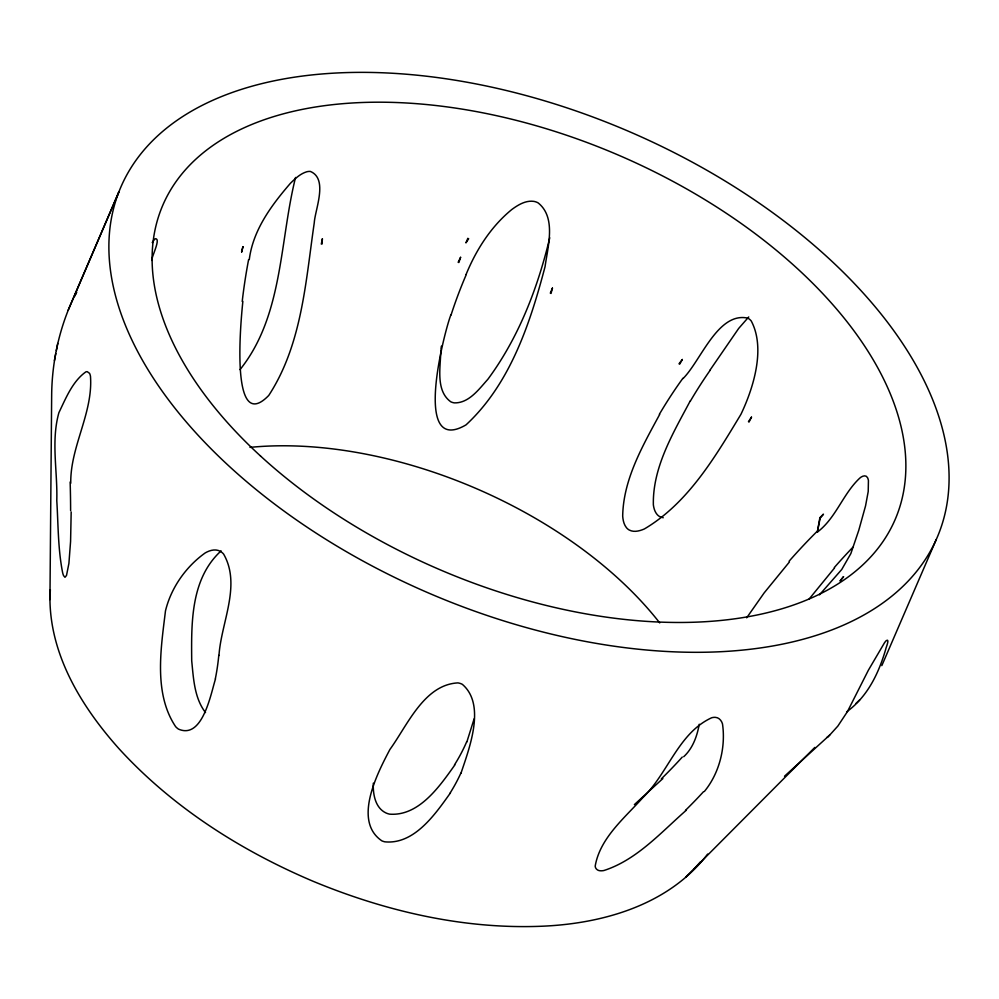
<?xml version="1.0" encoding="UTF-8"?>
<svg xmlns="http://www.w3.org/2000/svg" width="999" height="999" viewBox="0 0 999 999"><rect width="100%" height="100%" fill="white"/><g stroke="black" fill="none" stroke-linecap="round" stroke-linejoin="round"><path stroke-width="1.5" d="M70.754 483.266C70.192 446.603 93.144 413.174 90.484 376.336A11.563 4.058 -83.5 0 0 89.523 373.326L87.275 371.69A24.076 8.417 -83.4 0 0 85.802 371.915C72.452 381.443 65.859 398.276 58.916 412.624C50.837 441.146 57.692 471.416 56.781 500.599C58.279 524.612 57.917 549.013 62.637 572.702A10.964 1.811 82.9 0 0 63.549 575.599L64.985 577.297L66.508 575.449L68.906 563.424L70.579 541.458L71.179 511.95M707.654 854.07C669.28 904.47 604.02 923.401 543.256 926.173C464.523 929.669 386.014 911.438 313.561 881.468C240.821 850.686 172.402 807.18 118.893 748.588C82.18 707.467 50.549 656.343 49.95 599.587L51.661 395.567C51.886 363.037 58.804 330.544 72.165 300.874L118.856 191.97L68.207 310.19M373.326 783.154C372.827 793.83 375.1 807.766 385.864 812.899A10.964 6.556 13.5 0 0 389.66 814.16C419.118 816.345 439.822 786.051 454.832 764.972M49.95 599.587L50.35 589.722M440.809 350.424C440.659 366.471 435.277 390.497 450.674 401.723A10.964 10.452 -3.4 0 0 454.508 402.884C469.093 403.171 479.083 388.973 487.812 379.358C518.731 337.587 537.724 288.024 549.762 237.762M242.857 301.348C242.008 310.289 228.047 437.387 268.756 395.442C302.035 344.405 305.682 281.418 314.26 222.802C315.035 209.59 328.409 178.958 310.439 171.466A11.563 7.03 -38.1 0 0 306.643 171.816C300.162 173.789 295.117 178.696 290.397 183.317C271.516 205.182 252.997 230.045 249.275 259.565M218.968 655.519C221.091 622.602 241.521 585.164 223.601 554.058A11.563 8.254 64.9 0 0 220.28 551.336C215.509 548.588 209.628 550.349 205.207 552.922C185.939 566.645 171.054 587.787 165.472 610.901C161.001 648.276 153.384 693.343 175.637 726.66A10.964 5.607 54.2 0 0 178.471 729.108C202.735 739.772 210.939 693.231 215.484 678.97M441.009 348.988L441.408 346.104M295.542 177.46C279.47 241.708 283.216 315.759 240.022 369.618M817.319 532.155L819.879 517.657L823.463 514.16L820.154 518.169L817.319 532.155C836.138 517.882 842.856 493.906 859.777 478.121C861.687 476.273 865.883 474.375 867.482 477.609A11.563 4.396 -80.9 0 1 868.431 480.619L868.218 491.508L865.559 505.856L858.765 530.332L850.848 553.596L841.745 569.467L819.48 594.83M54.408 360.614L55.794 353.521M56.331 350.574L57.73 343.456M474.138 718.793L466.87 741.895M699.25 724.225C697.09 736.201 692.856 748.251 683.703 756.73M450.874 314.922C445.604 327.46 410.826 457.08 466.021 424.875C510.189 383.966 530.119 323.476 545.067 266.621C547.727 247.065 556.568 217.507 538.099 202.872A11.563 9.628 8.3 0 0 533.716 201.361C525.611 200.25 518.056 204.92 511.813 209.503C491.046 226.486 476.223 249.762 466.108 274.4M151.885 260.439C150.849 258.054 161.601 237.974 155.207 238.749A11.563 1.798 -62.5 0 0 153.446 240.821L152.235 242.595M460.964 773.263C469.318 748.239 486.163 704.695 462.325 684.327A11.563 9.253 9.4 0 0 457.904 682.891C424.038 684.677 407.43 725.324 389.922 749.45C377.747 772.552 352.397 820.878 381.868 840.846A10.902 6.469 13.5 0 0 384.89 841.832C414.435 844.717 435.439 813.885 450.449 792.881M936.263 539.51A444.155 251.573 23.2 0 1 236.139 472.539A444.155 251.573 23.2 0 1 414.548 74.95A444.155 251.573 23.2 0 1 936.263 539.51L881.817 665.634M76.224 292.919L74.575 296.166L76.736 292.257M659.652 414.46C642.644 445.941 623.276 479.395 622.689 516.133C623.001 520.154 623.826 524.388 626.398 527.609A10.964 9.54 87 0 0 629.233 530.019C633.978 532.579 639.672 530.956 644.293 528.995C688.161 503.134 715.259 456.768 740.946 414.298C753.571 387.812 765.758 348.226 751.236 320.966A11.563 8.616 67.5 0 0 747.939 318.169C717.919 311.388 700.986 360.651 683.079 378.521M690.234 400.936C673.176 433.042 652.534 467.295 653.358 504.845C653.821 508.266 654.795 511.788 657.092 514.46A10.964 9.553 87.4 0 0 660.002 516.745L663.224 517.744M846.64 711.85C867.507 696.79 878.745 673.276 885.751 649.138C885.663 648.264 890.221 638.199 886.338 640.559A11.563 1.449 -60 0 0 884.552 642.682L868.393 670.192L847.477 711.538L837.849 726.086L829.719 735.064L784.527 776.211M746.678 617.807L764.148 592.907L789.447 561.925M709.977 370.167L738.673 328.446L748.75 316.933M809.202 598.95L834.527 567.956M704.307 791.545C719.455 773.214 725.886 747.177 722.489 723.863C721.565 720.666 719.018 717.557 715.471 717.369A11.563 6.656 -35.3 0 0 711.65 717.769C678.396 733.016 667.994 773.413 642.844 797.627C624.687 817.919 599.887 838.074 595.179 866.208C595.354 869.005 597.989 870.878 600.649 870.791A10.964 4.171 -22.4 0 0 603.871 870.529C636.738 860.002 661.088 832.279 686.338 810.189M694.068 869.142L700.499 861.812M221.091 550.886C190.634 578.721 191.333 622.889 191.708 660.751C193.469 678.246 194.293 698.039 205.507 712.562M685.726 877.147L814.822 747.414M662.861 778.558L634.377 804.62M856.031 703.371L859.764 699.812M829.719 735.064L827.16 737.424L827.634 737.012M249.975 447.377A319.792 181.131 23.2 0 1 659.715 622.901M690.396 401.061A475.362 431.206 83.5 0 1 710.127 370.292M659.39 414.26A474.275 432.155 82.4 0 1 682.854 378.334M789.11 561.201A474.275 285.876 -66.7 0 1 817.07 531.418M451.061 314.972A474.263 448.426 -20.6 0 1 466.308 274.475M242.208 301.473A474.275 329.732 -61.8 0 1 248.601 259.615M834.327 567.507A475.374 283.092 -66.4 0 1 852.834 547.302M682.28 757.055A474.263 144.78 -25.8 0 1 661.35 778.833M70.142 482.005A475.424 98.077 78.5 0 1 70.617 510.651M460.814 773.238A475.362 266.233 8.1 0 1 450.237 792.831M703.496 791.72A475.312 148.177 -25.3 0 1 685.489 810.339M218.781 655.381A475.437 247.153 48.5 0 1 215.322 678.845M466.645 741.845A474.263 264.66 7.4 0 1 454.483 764.884M322.39 238.823L321.978 244.068L321.303 244.056L322.39 238.823M242.944 246.678L241.633 252.01L242.944 246.678M552.435 288.124L551.036 293.444L550.324 293.132L552.435 288.124M460.589 257.33L458.891 262.475L458.154 262.3L460.589 257.33M467.769 238.474L465.946 242.882L468.668 238.711L467.769 238.474M751.485 417.17L748.963 422.102L748.488 421.603L751.485 417.17M682.329 359.503L679.645 364.198L679.02 363.761L682.329 359.503M843.518 576.685L840.171 580.894L843.518 576.685M260.514 456.006A398.476 225.699 23.2 0 0 892.294 525.686A398.476 225.699 23.2 0 0 434.14 105.32A398.476 225.699 23.2 0 0 260.514 456.006"/></g></svg>
